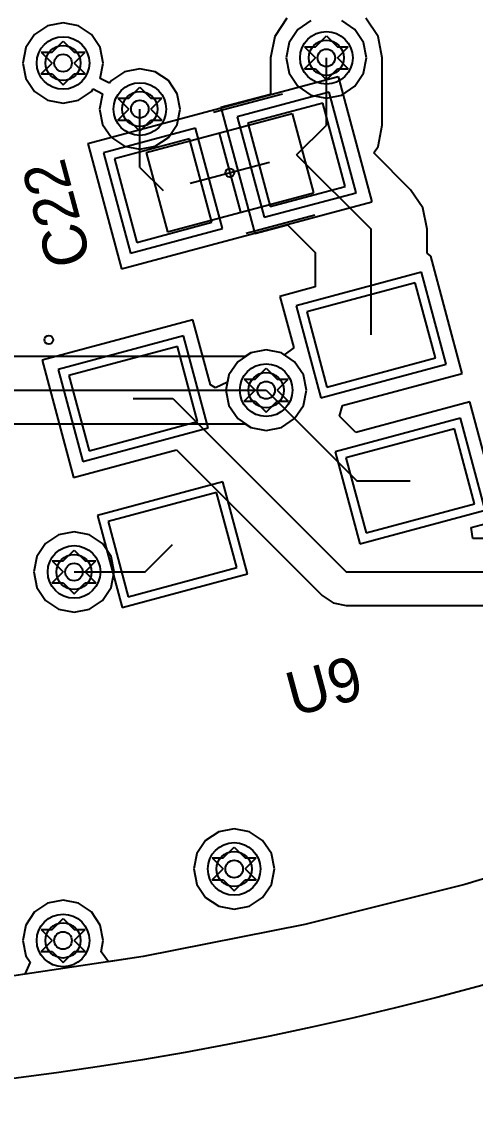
# Model space of a CAD drawing. Header units: millimetres. Extents: x 7.3 to 18.4, y 2.4 to 9.4.
# Drawn here: x 9.5811 to 9.7879, y 2.5244 to 3.0188 of the extents above; entities that cross this region are included whole.
import ezdxf

# ---------------------------------------------------------------- set-up
doc = ezdxf.new("R2010")
doc.units = ezdxf.units.MM
doc.header["$MEASUREMENT"] = 0
for name, color, linetype in [('BottomLayer', 5, 'Continuous'), ('BottomSolder', 6, 'Continuous'), ('DrillDrawing', 1, 'Continuous'), ('Mechanical1', 6, 'Continuous'), ('Mechanical13', 56, 'Continuous'), ('Mechanical15', 56, 'Continuous'), ('MidLayer1', 16, 'Continuous'), ('MidLayer2', 76, 'Continuous'), ('MultiLayer', 9, 'Continuous'), ('TopLayer', 1, 'Continuous'), ('TopOverlay', 2, 'Continuous'), ('TopPaste', 8, 'Continuous'), ('TopSolder', 216, 'Continuous'), ('ViaHoleLayer', 16, 'Continuous')]:
    doc.layers.add(name, color=color, linetype=linetype)

msp = doc.modelspace()

# ---------------------------------------------------------------- linework, layer by layer
at = {"layer": 'BottomLayer'}
for p, q in [((9.71298, 3.01931), (9.70702, 3.01534)), ((9.73298, 3.01534), (9.72702, 3.01931)), ((9.70702, 3.01534), (9.70304, 3.00938)), ((9.73696, 3.00938), (9.73298, 3.01534)), ((9.70304, 3.00938), (9.70165, 3.00236)), ((9.73835, 3.00236), (9.73696, 3.00938)), ((9.70165, 3.00236), (9.70304, 2.99533)), ((9.73696, 2.99533), (9.73835, 3.00236)), ((9.70304, 2.99533), (9.70702, 2.98938)), ((9.73298, 2.98938), (9.73696, 2.99533)), ((9.70702, 2.98938), (9.71298, 2.9854)), ((9.72702, 2.9854), (9.73298, 2.98938)), ((9.71298, 2.9854), (9.72, 2.98401)), ((9.72, 2.98401), (9.72702, 2.9854)), ((9.68554, 2.86782), (9.68305, 2.86616)), ((9.69256, 2.86922), (9.68554, 2.86782)), ((9.69958, 2.86782), (9.69256, 2.86922)), ((9.70554, 2.86384), (9.69958, 2.86782)), ((9.68305, 2.86616), (9.49319, 2.86616)), ((9.70951, 2.85789), (9.70554, 2.86384)), ((9.71091, 2.85087), (9.70951, 2.85789)), ((9.48685, 2.85087), (9.69256, 2.85087)), ((9.70951, 2.84384), (9.71091, 2.85087)), ((9.70554, 2.83789), (9.70951, 2.84384)), ((9.48685, 2.83557), (9.68305, 2.83557)), ((9.68305, 2.83557), (9.68554, 2.83391)), ((9.68554, 2.83391), (9.69256, 2.83251)), ((9.69256, 2.83251), (9.69958, 2.83391)), ((9.69958, 2.83391), (9.70554, 2.83789)), ((9.85489, 2.64734), (9.78304, 2.62554)), ((9.78304, 2.62554), (9.7102, 2.6073)), ((9.7102, 2.6073), (9.63655, 2.59265)), ((9.63655, 2.59265), (9.56227, 2.58163))]:
    msp.add_line(p, q, dxfattribs=at)
for centre in [(9.6, 3), (9.72, 3.00236), (9.635, 2.979), (9.69256, 2.85087), (9.605, 2.768), (9.67797, 2.6326), (9.6, 2.6)]:
    msp.add_circle(centre, 0.008, dxfattribs=at)
at = {"layer": 'BottomSolder'}
for centre in [(9.6, 3), (9.72, 3.00236), (9.635, 2.979), (9.69256, 2.85087), (9.605, 2.768), (9.67797, 2.6326), (9.6, 2.6)]:
    msp.add_circle(centre, 0.012, dxfattribs=at)
at = {"layer": 'DrillDrawing'}
for p, q in [((9.715, 3.00736), (9.72, 3.01236)), ((9.72, 3.01236), (9.725, 3.00736)), ((9.595, 3.005), (9.6, 3.01)), ((9.6, 3.01), (9.605, 3.005)), ((9.71, 3.00736), (9.715, 3.00236)), ((9.71, 3.00736), (9.715, 3.00736)), ((9.725, 3.00736), (9.73, 3.00736)), ((9.725, 3.00236), (9.73, 3.00736)), ((9.59, 3.005), (9.595, 3)), ((9.59, 3.005), (9.595, 3.005)), ((9.605, 3.005), (9.61, 3.005)), ((9.605, 3), (9.61, 3.005)), ((9.71, 2.99736), (9.715, 3.00236)), ((9.725, 3.00236), (9.73, 2.99736)), ((9.59, 2.995), (9.595, 3)), ((9.605, 3), (9.61, 2.995)), ((9.71, 2.99736), (9.715, 2.99736)), ((9.715, 2.99736), (9.72, 2.99236)), ((9.72, 2.99236), (9.725, 2.99736)), ((9.725, 2.99736), (9.73, 2.99736)), ((9.59, 2.995), (9.595, 2.995)), ((9.595, 2.995), (9.6, 2.99)), ((9.6, 2.99), (9.605, 2.995)), ((9.605, 2.995), (9.61, 2.995)), ((9.63, 2.984), (9.635, 2.989)), ((9.635, 2.989), (9.64, 2.984)), ((9.625, 2.984), (9.63, 2.979)), ((9.625, 2.984), (9.63, 2.984)), ((9.64, 2.984), (9.645, 2.984)), ((9.64, 2.979), (9.645, 2.984)), ((9.625, 2.974), (9.63, 2.979)), ((9.64, 2.979), (9.645, 2.974)), ((9.625, 2.974), (9.63, 2.974)), ((9.63, 2.974), (9.635, 2.969)), ((9.635, 2.969), (9.64, 2.974)), ((9.64, 2.974), (9.645, 2.974)), ((9.68756, 2.85587), (9.69256, 2.86087)), ((9.69256, 2.86087), (9.69756, 2.85587)), ((9.68256, 2.85587), (9.68756, 2.85087)), ((9.68256, 2.85587), (9.68756, 2.85587)), ((9.69756, 2.85587), (9.70256, 2.85587)), ((9.69756, 2.85087), (9.70256, 2.85587)), ((9.68256, 2.84587), (9.68756, 2.85087)), ((9.69756, 2.85087), (9.70256, 2.84587)), ((9.68256, 2.84587), (9.68756, 2.84587)), ((9.68756, 2.84587), (9.69256, 2.84087)), ((9.69256, 2.84087), (9.69756, 2.84587)), ((9.69756, 2.84587), (9.70256, 2.84587)), ((9.6, 2.773), (9.605, 2.778)), ((9.605, 2.778), (9.61, 2.773)), ((9.595, 2.773), (9.6, 2.768)), ((9.595, 2.773), (9.6, 2.773)), ((9.61, 2.773), (9.615, 2.773)), ((9.61, 2.768), (9.615, 2.773)), ((9.595, 2.763), (9.6, 2.768)), ((9.61, 2.768), (9.615, 2.763)), ((9.595, 2.763), (9.6, 2.763)), ((9.6, 2.763), (9.605, 2.758)), ((9.605, 2.758), (9.61, 2.763)), ((9.61, 2.763), (9.615, 2.763)), ((9.67297, 2.6376), (9.67797, 2.6426)), ((9.67797, 2.6426), (9.68297, 2.6376)), ((9.66797, 2.6376), (9.67297, 2.6326)), ((9.66797, 2.6376), (9.67297, 2.6376)), ((9.68297, 2.6376), (9.68797, 2.6376)), ((9.68297, 2.6326), (9.68797, 2.6376)), ((9.66797, 2.6276), (9.67297, 2.6326)), ((9.68297, 2.6326), (9.68797, 2.6276)), ((9.66797, 2.6276), (9.67297, 2.6276)), ((9.67297, 2.6276), (9.67797, 2.6226)), ((9.67797, 2.6226), (9.68297, 2.6276)), ((9.68297, 2.6276), (9.68797, 2.6276)), ((9.595, 2.605), (9.6, 2.61)), ((9.6, 2.61), (9.605, 2.605)), ((9.59, 2.605), (9.595, 2.6)), ((9.59, 2.605), (9.595, 2.605)), ((9.605, 2.605), (9.61, 2.605)), ((9.605, 2.6), (9.61, 2.605)), ((9.59, 2.595), (9.595, 2.6)), ((9.605, 2.6), (9.61, 2.595)), ((9.59, 2.595), (9.595, 2.595)), ((9.595, 2.595), (9.6, 2.59)), ((9.6, 2.59), (9.605, 2.595)), ((9.605, 2.595), (9.61, 2.595))]:
    msp.add_line(p, q, dxfattribs=at)
at = {"layer": 'Mechanical1'}
msp.add_circle((9.37681, 4.09921), 1.5748, dxfattribs=at)
at = {"layer": 'Mechanical13'}
for p, q in [((9.63788, 2.95915), (9.70443, 2.97698)), ((9.70443, 2.97698), (9.71412, 2.94085)), ((9.63788, 2.95915), (9.64757, 2.92302)), ((9.64757, 2.92302), (9.71412, 2.94085))]:
    msp.add_line(p, q, dxfattribs=at)
at = {"layer": 'Mechanical15'}
for p, q in [((9.61131, 2.96324), (9.7254, 2.99381)), ((9.7254, 2.99381), (9.74069, 2.93676)), ((9.67116, 2.96806), (9.68084, 2.93194)), ((9.61131, 2.96324), (9.6266, 2.90619)), ((9.65794, 2.94516), (9.69406, 2.95484)), ((9.6266, 2.90619), (9.74069, 2.93676))]:
    msp.add_line(p, q, dxfattribs=at)
at = {"layer": 'MidLayer1'}
for p, q in [((9.71298, 3.01931), (9.70702, 3.01534)), ((9.73298, 3.01534), (9.72702, 3.01931)), ((9.70702, 3.01534), (9.70304, 3.00938)), ((9.73696, 3.00938), (9.73298, 3.01534)), ((9.70304, 3.00938), (9.70165, 3.00236)), ((9.73835, 3.00236), (9.73696, 3.00938)), ((9.70165, 3.00236), (9.70304, 2.99533)), ((9.73696, 2.99533), (9.73835, 3.00236)), ((9.70304, 2.99533), (9.70702, 2.98938)), ((9.73298, 2.98938), (9.73696, 2.99533)), ((9.70702, 2.98938), (9.71298, 2.9854)), ((9.72702, 2.9854), (9.73298, 2.98938)), ((9.71298, 2.9854), (9.72, 2.98401)), ((9.72, 2.98401), (9.72702, 2.9854)), ((9.68554, 2.86782), (9.67958, 2.86384)), ((9.69256, 2.86922), (9.68554, 2.86782)), ((9.69958, 2.86782), (9.69256, 2.86922)), ((9.70554, 2.86384), (9.69958, 2.86782)), ((9.67958, 2.86384), (9.6756, 2.85789)), ((9.70951, 2.85789), (9.70554, 2.86384)), ((9.6756, 2.85789), (9.67421, 2.85087)), ((9.71091, 2.85087), (9.70951, 2.85789)), ((9.67421, 2.85087), (9.6756, 2.84384)), ((9.70951, 2.84384), (9.71091, 2.85087)), ((9.6756, 2.84384), (9.67958, 2.83789)), ((9.70554, 2.83789), (9.70951, 2.84384)), ((9.67958, 2.83789), (9.68554, 2.83391)), ((9.68554, 2.83391), (9.69256, 2.83251)), ((9.69256, 2.83251), (9.69958, 2.83391)), ((9.69958, 2.83391), (9.70554, 2.83789)), ((9.85489, 2.64734), (9.78304, 2.62554)), ((9.78304, 2.62554), (9.7102, 2.6073)), ((9.7102, 2.6073), (9.63655, 2.59265)), ((9.63655, 2.59265), (9.56227, 2.58163))]:
    msp.add_line(p, q, dxfattribs=at)
for centre in [(9.6, 3), (9.72, 3.00236), (9.635, 2.979), (9.69256, 2.85087), (9.605, 2.768), (9.67797, 2.6326), (9.6, 2.6)]:
    msp.add_circle(centre, 0.008, dxfattribs=at)
at = {"layer": 'MidLayer2'}
for p, q in [((9.59298, 3.01696), (9.58702, 3.01298)), ((9.6, 3.01835), (9.59298, 3.01696)), ((9.60702, 3.01696), (9.6, 3.01835)), ((9.61298, 3.01298), (9.60702, 3.01696)), ((9.58702, 3.01298), (9.58304, 3.00702)), ((9.61696, 3.00702), (9.61298, 3.01298)), ((9.58304, 3.00702), (9.58165, 3)), ((9.61835, 3), (9.61696, 3.00702)), ((9.58165, 3), (9.58304, 2.99298)), ((9.61696, 2.99298), (9.61835, 3)), ((9.635, 2.99735), (9.62798, 2.99596)), ((9.64202, 2.99596), (9.635, 2.99735)), ((9.58304, 2.99298), (9.58702, 2.98702)), ((9.62123, 2.99079), (9.61696, 2.99298)), ((9.62202, 2.99198), (9.62123, 2.99079)), ((9.62798, 2.99596), (9.62202, 2.99198)), ((9.64798, 2.99198), (9.64202, 2.99596)), ((9.65196, 2.98602), (9.64798, 2.99198)), ((9.58702, 2.98702), (9.59298, 2.98304)), ((9.60702, 2.98304), (9.61298, 2.98702)), ((9.61298, 2.98702), (9.61377, 2.98821)), ((9.61377, 2.98821), (9.61804, 2.98602)), ((9.59298, 2.98304), (9.6, 2.98165)), ((9.6, 2.98165), (9.60702, 2.98304)), ((9.61804, 2.98602), (9.61665, 2.979)), ((9.65335, 2.979), (9.65196, 2.98602)), ((9.61665, 2.979), (9.61804, 2.97198)), ((9.65196, 2.97198), (9.65335, 2.979)), ((9.61804, 2.97198), (9.62202, 2.96602)), ((9.64798, 2.96602), (9.65196, 2.97198)), ((9.62202, 2.96602), (9.62798, 2.96204)), ((9.62798, 2.96204), (9.635, 2.96065)), ((9.635, 2.96065), (9.64202, 2.96204)), ((9.64202, 2.96204), (9.64798, 2.96602)), ((9.68554, 2.86782), (9.67958, 2.86384)), ((9.69256, 2.86922), (9.68554, 2.86782)), ((9.69958, 2.86782), (9.69256, 2.86922)), ((9.70554, 2.86384), (9.69958, 2.86782)), ((9.67958, 2.86384), (9.6756, 2.85789)), ((9.70951, 2.85789), (9.70554, 2.86384)), ((9.6756, 2.85789), (9.67421, 2.85087)), ((9.71091, 2.85087), (9.70951, 2.85789)), ((9.67421, 2.85087), (9.6756, 2.84384)), ((9.70951, 2.84384), (9.71091, 2.85087)), ((9.6756, 2.84384), (9.67958, 2.83789)), ((9.70554, 2.83789), (9.70951, 2.84384)), ((9.67958, 2.83789), (9.68554, 2.83391)), ((9.68554, 2.83391), (9.69256, 2.83251)), ((9.69256, 2.83251), (9.69958, 2.83391)), ((9.69958, 2.83391), (9.70554, 2.83789)), ((9.59798, 2.78496), (9.59202, 2.78098)), ((9.605, 2.78635), (9.59798, 2.78496)), ((9.61202, 2.78496), (9.605, 2.78635)), ((9.61798, 2.78098), (9.61202, 2.78496)), ((9.59202, 2.78098), (9.58804, 2.77502)), ((9.62196, 2.77502), (9.61798, 2.78098)), ((9.58804, 2.77502), (9.58665, 2.768)), ((9.62335, 2.768), (9.62196, 2.77502)), ((9.58665, 2.768), (9.58804, 2.76098)), ((9.62196, 2.76098), (9.62335, 2.768)), ((9.58804, 2.76098), (9.59202, 2.75502)), ((9.61798, 2.75502), (9.62196, 2.76098)), ((9.59202, 2.75502), (9.59798, 2.75104)), ((9.61202, 2.75104), (9.61798, 2.75502)), ((9.59798, 2.75104), (9.605, 2.74965)), ((9.605, 2.74965), (9.61202, 2.75104)), ((9.67797, 2.65095), (9.67095, 2.64955)), ((9.68499, 2.64955), (9.67797, 2.65095)), ((9.66499, 2.64557), (9.66101, 2.63962)), ((9.67095, 2.64955), (9.66499, 2.64557)), ((9.69095, 2.64557), (9.68499, 2.64955)), ((9.69492, 2.63962), (9.69095, 2.64557)), ((9.85489, 2.64734), (9.78304, 2.62554)), ((9.66101, 2.63962), (9.65962, 2.6326)), ((9.69632, 2.6326), (9.69492, 2.63962)), ((9.65962, 2.6326), (9.66101, 2.62557)), ((9.69492, 2.62557), (9.69632, 2.6326)), ((9.66101, 2.62557), (9.66499, 2.61962)), ((9.69095, 2.61962), (9.69492, 2.62557)), ((9.78304, 2.62554), (9.7102, 2.6073)), ((9.59298, 2.61696), (9.58702, 2.61298)), ((9.6, 2.61835), (9.59298, 2.61696)), ((9.60702, 2.61696), (9.6, 2.61835)), ((9.61298, 2.61298), (9.60702, 2.61696)), ((9.66499, 2.61962), (9.67095, 2.61564)), ((9.67095, 2.61564), (9.67797, 2.61424)), ((9.67797, 2.61424), (9.68499, 2.61564)), ((9.68499, 2.61564), (9.69095, 2.61962)), ((9.58702, 2.61298), (9.58304, 2.60702)), ((9.61696, 2.60702), (9.61298, 2.61298)), ((9.58304, 2.60702), (9.58165, 2.6)), ((9.61835, 2.6), (9.61696, 2.60702)), ((9.7102, 2.6073), (9.63655, 2.59265)), ((9.58165, 2.6), (9.58304, 2.59298)), ((9.61733, 2.59485), (9.61835, 2.6)), ((9.58304, 2.59298), (9.585, 2.59005)), ((9.62072, 2.5903), (9.61733, 2.59485)), ((9.63655, 2.59265), (9.62072, 2.5903)), ((9.585, 2.59005), (9.5826, 2.58464)), ((9.5826, 2.58464), (9.56227, 2.58163))]:
    msp.add_line(p, q, dxfattribs=at)
for centre in [(9.6, 3), (9.72, 3.00236), (9.635, 2.979), (9.69256, 2.85087), (9.605, 2.768), (9.67797, 2.6326), (9.6, 2.6)]:
    msp.add_circle(centre, 0.008, dxfattribs=at)
at = {"layer": 'MultiLayer'}
for centre in [(9.6, 3), (9.72, 3.00236), (9.635, 2.979), (9.69256, 2.85087), (9.605, 2.768), (9.67797, 2.6326), (9.6, 2.6)]:
    msp.add_circle(centre, 0.008, dxfattribs=at)
at = {"layer": 'TopLayer'}
for p, q in [((9.70198, 3.02038), (9.69645, 3.01211)), ((9.74355, 3.01211), (9.73802, 3.02038)), ((9.69645, 3.01211), (9.69451, 3.00236)), ((9.74549, 3.00236), (9.74355, 3.01211)), ((9.69451, 3.00236), (9.69451, 2.98569)), ((9.72, 2.97173), (9.72, 3.00236)), ((9.74549, 2.97173), (9.74549, 3.00236)), ((9.69451, 2.98569), (9.67197, 2.97965)), ((9.71844, 2.98175), (9.68422, 2.97258)), ((9.72863, 2.94372), (9.71844, 2.98175)), ((9.635, 2.95243), (9.635, 2.979)), ((9.67197, 2.97965), (9.68733, 2.9223)), ((9.68422, 2.97258), (9.6944, 2.93455)), ((9.70642, 2.95815), (9.72, 2.97173)), ((9.74355, 2.96197), (9.74549, 2.97173)), ((9.6576, 2.96545), (9.62337, 2.95628)), ((9.66778, 2.92742), (9.6576, 2.96545)), ((9.74159, 2.95904), (9.74355, 2.96197)), ((9.70642, 2.95815), (9.74038, 2.92419)), ((9.75841, 2.94222), (9.74159, 2.95904)), ((9.62337, 2.95628), (9.63356, 2.91825)), ((9.635, 2.95243), (9.64558, 2.94185)), ((9.6944, 2.93455), (9.72863, 2.94372)), ((9.76393, 2.93395), (9.75841, 2.94222)), ((9.76587, 2.92419), (9.76393, 2.93395)), ((9.63356, 2.91825), (9.66778, 2.92742)), ((9.68733, 2.9223), (9.70223, 2.9263)), ((9.70223, 2.9263), (9.71489, 2.91364)), ((9.74038, 2.87604), (9.74038, 2.92419)), ((9.76587, 2.91334), (9.76587, 2.92419)), ((9.71489, 2.91364), (9.71489, 2.89791)), ((9.76759, 2.91202), (9.76587, 2.91334)), ((9.78193, 2.85848), (9.76759, 2.91202)), ((9.76759, 2.91202), (9.76759, 2.91202)), ((9.71489, 2.89791), (9.69883, 2.8936)), ((9.76051, 2.89978), (9.71108, 2.88653)), ((9.76969, 2.86555), (9.76051, 2.89978)), ((9.69883, 2.8936), (9.70512, 2.87014)), ((9.6592, 2.88298), (9.59045, 2.86456)), ((9.66715, 2.85331), (9.6592, 2.88298)), ((9.71108, 2.88653), (9.72025, 2.8523)), ((9.65213, 2.87074), (9.6027, 2.85749)), ((9.6613, 2.83651), (9.65213, 2.87074)), ((9.68554, 2.86782), (9.67958, 2.86384)), ((9.69256, 2.86922), (9.68554, 2.86782)), ((9.69958, 2.86782), (9.69256, 2.86922)), ((9.70077, 2.86702), (9.69958, 2.86782)), ((9.70512, 2.87014), (9.70077, 2.86702)), ((9.59045, 2.86456), (9.6048, 2.81102)), ((9.67958, 2.86384), (9.6756, 2.85789)), ((9.72025, 2.8523), (9.76969, 2.86555)), ((9.6756, 2.85789), (9.67494, 2.85455)), ((9.72733, 2.84385), (9.78193, 2.85848)), ((9.6027, 2.85749), (9.61187, 2.82326)), ((9.66948, 2.85195), (9.66715, 2.85331)), ((9.67494, 2.85455), (9.66948, 2.85195)), ((9.69256, 2.85087), (9.73393, 2.80949)), ((9.632, 2.847), (9.64998, 2.847)), ((9.64998, 2.847), (9.72898, 2.768)), ((9.72603, 2.83902), (9.72733, 2.84385)), ((9.78542, 2.84547), (9.73349, 2.83156)), ((9.79976, 2.79193), (9.78542, 2.84547)), ((9.73349, 2.83156), (9.72603, 2.83902)), ((9.61187, 2.82326), (9.6613, 2.83651)), ((9.77835, 2.83323), (9.72891, 2.81998)), ((9.78752, 2.799), (9.77835, 2.83323)), ((9.6048, 2.81102), (9.65175, 2.8236)), ((9.65175, 2.8236), (9.71816, 2.75719)), ((9.72891, 2.81998), (9.73808, 2.78575)), ((9.73393, 2.80949), (9.75821, 2.80949)), ((9.66997, 2.80419), (9.62053, 2.79094)), ((9.67914, 2.76996), (9.66997, 2.80419)), ((9.73808, 2.78575), (9.78752, 2.799)), ((9.62053, 2.79094), (9.6297, 2.75671)), ((9.78603, 2.78825), (9.79976, 2.79193)), ((9.78669, 2.78329), (9.78603, 2.78825)), ((9.63738, 2.768), (9.64983, 2.78045)), ((9.8662, 2.78329), (9.78669, 2.78329)), ((9.6297, 2.75671), (9.67914, 2.76996)), ((9.605, 2.768), (9.63738, 2.768)), ((9.72898, 2.768), (9.87254, 2.768)), ((9.71816, 2.75719), (9.72312, 2.75387)), ((9.72312, 2.75387), (9.72898, 2.75271)), ((9.72898, 2.75271), (9.87254, 2.75271)), ((9.85489, 2.64734), (9.78304, 2.62554)), ((9.78304, 2.62554), (9.7102, 2.6073)), ((9.7102, 2.6073), (9.63655, 2.59265)), ((9.63655, 2.59265), (9.56227, 2.58163))]:
    msp.add_line(p, q, dxfattribs=at)
for centre in [(9.6, 3), (9.72, 3.00236), (9.635, 2.979), (9.69256, 2.85087), (9.605, 2.768), (9.67797, 2.6326), (9.6, 2.6)]:
    msp.add_circle(centre, 0.008, dxfattribs=at)
at = {"layer": 'TopOverlay'}
for p, q in [((9.66861, 2.97757), (9.69999, 2.98598)), ((9.68339, 2.92243), (9.71476, 2.93084))]:
    msp.add_line(p, q, dxfattribs=at)
for centre in [(9.676, 2.95), (9.59345, 2.87376)]:
    msp.add_circle(centre, 0.00197, dxfattribs=at)
at = {"layer": 'TopPaste'}
for p, q in [((9.71844, 2.98175), (9.68422, 2.97258)), ((9.72863, 2.94372), (9.71844, 2.98175)), ((9.68422, 2.97258), (9.6944, 2.93455)), ((9.6576, 2.96545), (9.62337, 2.95628)), ((9.66778, 2.92742), (9.6576, 2.96545)), ((9.62337, 2.95628), (9.63356, 2.91825)), ((9.6944, 2.93455), (9.72863, 2.94372)), ((9.63356, 2.91825), (9.66778, 2.92742)), ((9.76051, 2.89978), (9.71108, 2.88653)), ((9.76969, 2.86555), (9.76051, 2.89978)), ((9.71108, 2.88653), (9.72025, 2.8523)), ((9.65213, 2.87074), (9.6027, 2.85749)), ((9.6613, 2.83651), (9.65213, 2.87074)), ((9.72025, 2.8523), (9.76969, 2.86555)), ((9.6027, 2.85749), (9.61187, 2.82326)), ((9.61187, 2.82326), (9.6613, 2.83651)), ((9.77835, 2.83323), (9.72891, 2.81998)), ((9.78752, 2.799), (9.77835, 2.83323)), ((9.72891, 2.81998), (9.73808, 2.78575)), ((9.66997, 2.80419), (9.62053, 2.79094)), ((9.67914, 2.76996), (9.66997, 2.80419)), ((9.73808, 2.78575), (9.78752, 2.799)), ((9.62053, 2.79094), (9.6297, 2.75671)), ((9.6297, 2.75671), (9.67914, 2.76996))]:
    msp.add_line(p, q, dxfattribs=at)
at = {"layer": 'TopSolder'}
for p, q in [((9.72127, 2.98665), (9.67932, 2.97541)), ((9.73353, 2.94089), (9.72127, 2.98665)), ((9.67932, 2.97541), (9.69158, 2.92965)), ((9.66042, 2.97035), (9.61847, 2.95911)), ((9.67268, 2.92459), (9.66042, 2.97035)), ((9.61847, 2.95911), (9.63073, 2.91335)), ((9.69158, 2.92965), (9.73353, 2.94089)), ((9.63073, 2.91335), (9.67268, 2.92459)), ((9.76334, 2.90468), (9.70618, 2.88936)), ((9.77458, 2.86272), (9.76334, 2.90468)), ((9.70618, 2.88936), (9.71742, 2.84741)), ((9.65496, 2.87564), (9.5978, 2.86032)), ((9.6662, 2.83368), (9.65496, 2.87564)), ((9.5978, 2.86032), (9.60904, 2.81836)), ((9.71742, 2.84741), (9.77458, 2.86272)), ((9.78117, 2.83813), (9.72401, 2.82281)), ((9.79242, 2.79617), (9.78117, 2.83813)), ((9.60904, 2.81836), (9.6662, 2.83368)), ((9.72401, 2.82281), (9.73525, 2.78086)), ((9.67279, 2.80909), (9.61563, 2.79377)), ((9.68403, 2.76713), (9.67279, 2.80909)), ((9.61563, 2.79377), (9.62687, 2.75181)), ((9.73525, 2.78086), (9.79242, 2.79617)), ((9.62687, 2.75181), (9.68403, 2.76713))]:
    msp.add_line(p, q, dxfattribs=at)
for centre in [(9.6, 3), (9.72, 3.00236), (9.635, 2.979), (9.69256, 2.85087), (9.605, 2.768), (9.67797, 2.6326), (9.6, 2.6)]:
    msp.add_circle(centre, 0.012, dxfattribs=at)
at = {"layer": 'ViaHoleLayer'}
for centre in [(9.72, 3.00236), (9.6, 3), (9.635, 2.979), (9.69256, 2.85087), (9.605, 2.768), (9.67797, 2.6326), (9.6, 2.6)]:
    msp.add_circle(centre, 0.004, dxfattribs=at)

# ---------------------------------------------------------------- texts
at = {"layer": 'TopOverlay'}
for s, rotation, p in [('C22', 105, (9.613, 2.91)), ('U9', 15, (9.705, 2.702))]:
    msp.add_text(s, height=0.02, rotation=rotation, dxfattribs=at).set_placement(p)

doc.saveas('drawing.dxf')
